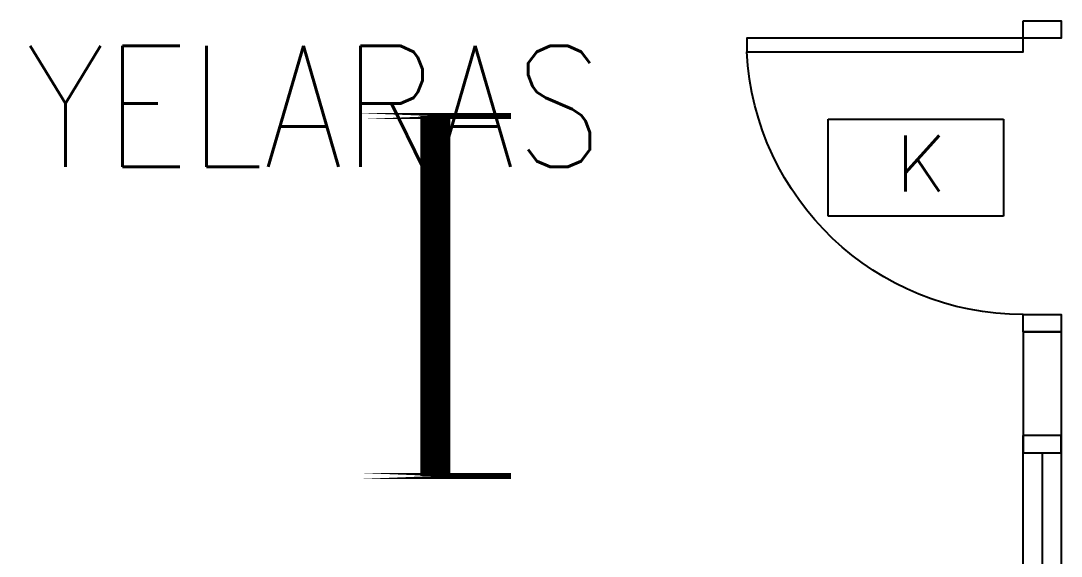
# Model space of a CAD drawing. Header units: inches. Extents: x 16928 to 514628, y -1471 to 241387.
# Drawn here: x 173246 to 176255, y 23311 to 24860 of the extents above; entities that cross this region are included whole.
import ezdxf
from ezdxf.enums import TextEntityAlignment as Align

# ---------------------------------------------------------------- set-up
doc = ezdxf.new("R2010")
doc.units = ezdxf.units.IN
doc.header["$MEASUREMENT"] = 0
doc.layers.add('BOMBA', color=22, linetype='Continuous', lineweight=25)
doc.layers.add('t3', color=8, linetype='Continuous', lineweight=25)
for name, color, linetype in [('DOOR', 2, 'Continuous'), ('FITTING', 8, 'Continuous'), ('partition', 8, 'Continuous'), ('WIN', 9, 'Continuous')]:
    doc.layers.add(name, color=color, linetype=linetype)
doc.styles.add('LAILA', font='romans.shx', dxfattribs={"width": 0.85})
doc.styles.add('SIMPLEX', font='simplex.shx', dxfattribs={"width": 0.8})

# ---------------------------------------------------------------- blocks, each defined once
blk = doc.blocks.new('dr16')
at = {"layer": 'DOOR', "color": 1}
blk.add_line((-2409712.2, -909070.8), (-2409602.2, -909070.8), dxfattribs=at)
for points in [[(-2409712.2, -909070.8), (-2409602.2, -909070.8), (-2409602.2, -909020.8), (-2409712.2, -909020.8)], [(-2410511.2, -909830.8), (-2409712.2, -909830.8), (-2409712.2, -909870.8), (-2410511.2, -909870.8)], [(-2409712.2, -909920.8), (-2409602.2, -909920.8), (-2409602.2, -909870.8), (-2409712.2, -909870.8)]]:
    blk.add_lwpolyline(points, close=True, dxfattribs=at)
at = {"layer": 'DOOR', "color": 9}
blk.add_arc((-2409712.2, -909870.8), 800, 90, 177.134, dxfattribs=at)

msp = doc.modelspace()

# ---------------------------------------------------------------- linework, layer by layer
at = {"layer": 'BOMBA', "color": 8, "linetype": 'ByBlock', "ltscale": 10}
for p, q in [((175580.9, 24576.1), (176087.9, 24576.1)), ((175580.9, 24295.4), (175580.9, 24576.1)), ((175580.9, 24576.1), (176087.9, 24576.1)), ((175580.9, 24295.4), (175580.9, 24576.1)), ((176087.9, 24295.4), (175580.9, 24295.4)), ((176087.9, 24295.4), (175580.9, 24295.4))]:
    msp.add_line(p, q, dxfattribs=at)
at = {"layer": 'BOMBA', "color": 3, "linetype": 'ByBlock', "ltscale": 10}
for p, q in [((175580.9, 24576.1), (176087.9, 24576.1)), ((175580.9, 24295.4), (175580.9, 24576.1)), ((176087.9, 24576.1), (176087.9, 24295.4)), ((176087.9, 24295.4), (175580.9, 24295.4))]:
    msp.add_line(p, q, dxfattribs=at)
at = {"layer": 'FITTING', "color": 3, "const_width": 86.8}
msp.add_lwpolyline([(174444.6, 23543.2), (174444.6, 24584.5)], dxfattribs=at)
at = {"layer": 'FITTING', "color": 3, "const_width": 17.4}
for points in [[(174225.8, 24584.5), (174663.3, 24584.5)], [(174225.8, 23543.2), (174663.3, 23543.2)]]:
    msp.add_lwpolyline(points, close=True, dxfattribs=at)
at = {"layer": 'partition'}
for p, q in [((176145, 23960.4), (176255, 23960.4)), ((176145, 23960.4), (176145, 23660.4)), ((176255, 23960.4), (176255, 23660.4))]:
    msp.add_line(p, q, dxfattribs=at)
at = {"layer": 'WIN'}
for p, q in [((176145, 22610.4), (176145, 23660.4)), ((176255, 23660.4), (176255, 22610.4)), ((176200, 23610.4), (176200, 22660.4))]:
    msp.add_line(p, q, dxfattribs=at)
msp.add_lwpolyline([(176145, 23610.4), (176255, 23610.4), (176255, 23660.4), (176145, 23660.4)], close=True, dxfattribs=at)

# ---------------------------------------------------------------- block references
at = {"layer": 'DOOR', "xscale": -1, "rotation": 180}
msp.add_blockref('dr16', (2585857.1, -885060.3), dxfattribs=at)

# ---------------------------------------------------------------- texts
at = {"layer": 'BOMBA', "color": 3, "linetype": 'ByBlock', "ltscale": 10, "style": 'SIMPLEX'}
msp.add_text('K', height=162.1, dxfattribs=at).set_placement((175776.6, 24366.5))
at = {"layer": 't3', "style": 'LAILA', "width": 0.85}
msp.add_text('PENYELARAS', height=350, dxfattribs=at).set_placement((172469.1, 24787.6), align=Align.TOP_LEFT)

doc.saveas('drawing.dxf')
